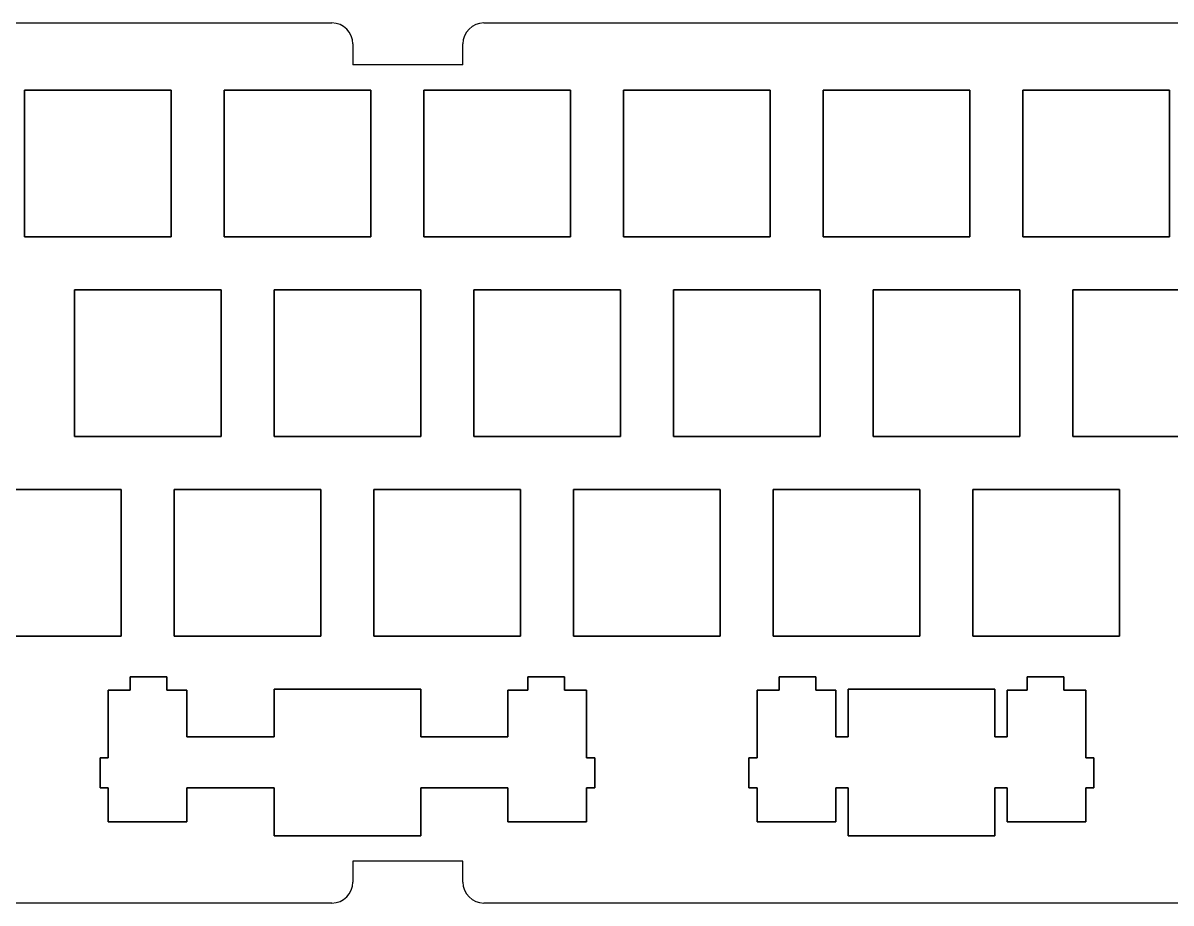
# Model space of a CAD drawing. Header units: millimetres. Extents: x -2 to 307, y -83 to 1.
# Drawn here: x 66.5 to 176.1, y -82.6 to 1.4 of the extents above; entities that cross this region are included whole.
import ezdxf

# ---------------------------------------------------------------- set-up
doc = ezdxf.new("R2010")
doc.units = ezdxf.units.MM
doc.layers.add('Body', color=7, linetype='CONTINUOUS')

msp = doc.modelspace()

# ---------------------------------------------------------------- linework, layer by layer
at = {"layer": 'Body'}
for p, q in [((12.506, 1.35), (96.006, 1.35)), ((12.506, 1.35, 1.5), (96.006, 1.35, 1.5)), ((12.506, 1.35), (96.006, 1.35)), ((12.506, 1.35, 1.5), (96.006, 1.35, 1.5)), ((96.006, 1.35), (96.006, 1.35, 1.5)), ((96.006, 1.35), (96.006, 1.35, 1.5)), ((110.506, 1.35), (194.006, 1.35)), ((110.506, 1.35, 1.5), (194.006, 1.35, 1.5)), ((110.506, 1.35), (110.506, 1.35, 1.5)), ((110.506, 1.35), (194.006, 1.35)), ((110.506, 1.35, 1.5), (194.006, 1.35, 1.5)), ((110.506, 1.35), (110.506, 1.35, 1.5)), ((98.006, -0.65), (98.006, -2.65)), ((98.006, -0.65, 1.5), (98.006, -2.65, 1.5)), ((98.006, -0.65), (98.006, -0.65, 1.5)), ((98.006, -0.65), (98.006, -2.65)), ((98.006, -0.65, 1.5), (98.006, -2.65, 1.5)), ((98.006, -0.65), (98.006, -0.65, 1.5)), ((108.506, -2.65), (108.506, -0.65)), ((108.506, -2.65, 1.5), (108.506, -0.65, 1.5)), ((108.506, -0.65), (108.506, -0.65, 1.5)), ((108.506, -0.65), (108.506, -0.65, 1.5)), ((108.506, -2.65), (108.506, -0.65)), ((108.506, -2.65, 1.5), (108.506, -0.65, 1.5)), ((108.506, -2.65), (98.006, -2.65)), ((108.506, -2.65, 1.5), (98.006, -2.65, 1.5)), ((98.006, -2.65), (98.006, -2.65, 1.5)), ((108.506, -2.65), (98.006, -2.65)), ((108.506, -2.65, 1.5), (98.006, -2.65, 1.5)), ((98.006, -2.65), (98.006, -2.65, 1.5)), ((108.506, -2.65), (108.506, -2.65, 1.5)), ((108.506, -2.65), (108.506, -2.65, 1.5)), ((66.675, -19.05), (66.675, -5.05)), ((66.675, -5.05), (80.675, -5.05)), ((80.675, -5.05, 1.5), (66.675, -5.05, 1.5)), ((66.675, -5.05, 1.5), (66.675, -19.05, 1.5)), ((66.675, -19.05), (66.675, -5.05)), ((66.675, -5.05), (66.675, -5.05, 1.5)), ((66.675, -5.05, 1.5), (66.675, -19.05, 1.5)), ((66.675, -5.05), (80.675, -5.05)), ((80.675, -5.05, 1.5), (66.675, -5.05, 1.5)), ((66.675, -5.05), (66.675, -5.05, 1.5)), ((80.675, -5.05), (80.675, -19.05)), ((80.675, -19.05, 1.5), (80.675, -5.05, 1.5)), ((80.675, -5.05), (80.675, -5.05, 1.5)), ((80.675, -5.05), (80.675, -19.05)), ((80.675, -19.05, 1.5), (80.675, -5.05, 1.5)), ((80.675, -5.05), (80.675, -5.05, 1.5)), ((85.725, -19.05), (85.725, -5.05)), ((85.725, -5.05), (99.725, -5.05)), ((99.725, -5.05, 1.5), (85.725, -5.05, 1.5)), ((85.725, -5.05, 1.5), (85.725, -19.05, 1.5)), ((85.725, -19.05), (85.725, -5.05)), ((85.725, -5.05), (85.725, -5.05, 1.5)), ((85.725, -5.05, 1.5), (85.725, -19.05, 1.5)), ((85.725, -5.05), (99.725, -5.05)), ((99.725, -5.05, 1.5), (85.725, -5.05, 1.5)), ((85.725, -5.05), (85.725, -5.05, 1.5)), ((99.725, -5.05), (99.725, -19.05)), ((99.725, -19.05, 1.5), (99.725, -5.05, 1.5)), ((99.725, -5.05), (99.725, -5.05, 1.5)), ((99.725, -5.05), (99.725, -19.05)), ((99.725, -19.05, 1.5), (99.725, -5.05, 1.5)), ((99.725, -5.05), (99.725, -5.05, 1.5)), ((104.775, -19.05), (104.775, -5.05)), ((104.775, -5.05), (118.775, -5.05)), ((118.775, -5.05, 1.5), (104.775, -5.05, 1.5)), ((104.775, -5.05, 1.5), (104.775, -19.05, 1.5)), ((104.775, -19.05), (104.775, -5.05)), ((104.775, -5.05), (104.775, -5.05, 1.5)), ((104.775, -5.05, 1.5), (104.775, -19.05, 1.5)), ((104.775, -5.05), (118.775, -5.05)), ((118.775, -5.05, 1.5), (104.775, -5.05, 1.5)), ((104.775, -5.05), (104.775, -5.05, 1.5)), ((118.775, -5.05), (118.775, -19.05)), ((118.775, -19.05, 1.5), (118.775, -5.05, 1.5)), ((118.775, -5.05), (118.775, -5.05, 1.5)), ((118.775, -5.05), (118.775, -19.05)), ((118.775, -19.05, 1.5), (118.775, -5.05, 1.5)), ((118.775, -5.05), (118.775, -5.05, 1.5)), ((123.825, -19.05), (123.825, -5.05)), ((123.825, -5.05), (137.825, -5.05)), ((137.825, -5.05, 1.5), (123.825, -5.05, 1.5)), ((123.825, -5.05, 1.5), (123.825, -19.05, 1.5)), ((123.825, -19.05), (123.825, -5.05)), ((123.825, -5.05), (123.825, -5.05, 1.5)), ((123.825, -5.05, 1.5), (123.825, -19.05, 1.5)), ((123.825, -5.05), (137.825, -5.05)), ((137.825, -5.05, 1.5), (123.825, -5.05, 1.5)), ((123.825, -5.05), (123.825, -5.05, 1.5)), ((137.825, -5.05), (137.825, -19.05)), ((137.825, -19.05, 1.5), (137.825, -5.05, 1.5)), ((137.825, -5.05), (137.825, -5.05, 1.5)), ((137.825, -5.05), (137.825, -19.05)), ((137.825, -19.05, 1.5), (137.825, -5.05, 1.5)), ((137.825, -5.05), (137.825, -5.05, 1.5)), ((142.875, -19.05), (142.875, -5.05)), ((142.875, -5.05), (156.875, -5.05)), ((156.875, -5.05, 1.5), (142.875, -5.05, 1.5)), ((142.875, -5.05, 1.5), (142.875, -19.05, 1.5)), ((142.875, -19.05), (142.875, -5.05)), ((142.875, -5.05), (142.875, -5.05, 1.5)), ((142.875, -5.05, 1.5), (142.875, -19.05, 1.5)), ((142.875, -5.05), (156.875, -5.05)), ((156.875, -5.05, 1.5), (142.875, -5.05, 1.5)), ((142.875, -5.05), (142.875, -5.05, 1.5)), ((156.875, -5.05), (156.875, -19.05)), ((156.875, -19.05, 1.5), (156.875, -5.05, 1.5)), ((156.875, -5.05), (156.875, -5.05, 1.5)), ((156.875, -5.05), (156.875, -19.05)), ((156.875, -19.05, 1.5), (156.875, -5.05, 1.5)), ((156.875, -5.05), (156.875, -5.05, 1.5)), ((161.925, -19.05), (161.925, -5.05)), ((161.925, -5.05), (175.925, -5.05)), ((175.925, -5.05, 1.5), (161.925, -5.05, 1.5)), ((161.925, -5.05, 1.5), (161.925, -19.05, 1.5)), ((161.925, -19.05), (161.925, -5.05)), ((161.925, -5.05), (161.925, -5.05, 1.5)), ((161.925, -5.05, 1.5), (161.925, -19.05, 1.5)), ((161.925, -5.05), (175.925, -5.05)), ((175.925, -5.05, 1.5), (161.925, -5.05, 1.5)), ((161.925, -5.05), (161.925, -5.05, 1.5)), ((175.925, -5.05), (175.925, -19.05)), ((175.925, -19.05, 1.5), (175.925, -5.05, 1.5)), ((175.925, -5.05), (175.925, -5.05, 1.5)), ((175.925, -5.05), (175.925, -19.05)), ((175.925, -19.05, 1.5), (175.925, -5.05, 1.5)), ((175.925, -5.05), (175.925, -5.05, 1.5)), ((80.675, -19.05), (66.675, -19.05)), ((66.675, -19.05, 1.5), (80.675, -19.05, 1.5)), ((66.675, -19.05), (66.675, -19.05, 1.5)), ((80.675, -19.05), (66.675, -19.05)), ((66.675, -19.05), (66.675, -19.05, 1.5)), ((66.675, -19.05, 1.5), (80.675, -19.05, 1.5)), ((80.675, -19.05), (80.675, -19.05, 1.5)), ((80.675, -19.05), (80.675, -19.05, 1.5)), ((99.725, -19.05), (85.725, -19.05)), ((85.725, -19.05, 1.5), (99.725, -19.05, 1.5)), ((85.725, -19.05), (85.725, -19.05, 1.5)), ((99.725, -19.05), (85.725, -19.05)), ((85.725, -19.05), (85.725, -19.05, 1.5)), ((85.725, -19.05, 1.5), (99.725, -19.05, 1.5)), ((99.725, -19.05), (99.725, -19.05, 1.5)), ((99.725, -19.05), (99.725, -19.05, 1.5)), ((118.775, -19.05), (104.775, -19.05)), ((104.775, -19.05, 1.5), (118.775, -19.05, 1.5)), ((104.775, -19.05), (104.775, -19.05, 1.5)), ((118.775, -19.05), (104.775, -19.05)), ((104.775, -19.05), (104.775, -19.05, 1.5)), ((104.775, -19.05, 1.5), (118.775, -19.05, 1.5)), ((118.775, -19.05), (118.775, -19.05, 1.5)), ((118.775, -19.05), (118.775, -19.05, 1.5)), ((137.825, -19.05), (123.825, -19.05)), ((123.825, -19.05, 1.5), (137.825, -19.05, 1.5)), ((123.825, -19.05), (123.825, -19.05, 1.5)), ((137.825, -19.05), (123.825, -19.05)), ((123.825, -19.05), (123.825, -19.05, 1.5)), ((123.825, -19.05, 1.5), (137.825, -19.05, 1.5)), ((137.825, -19.05), (137.825, -19.05, 1.5)), ((137.825, -19.05), (137.825, -19.05, 1.5)), ((156.875, -19.05), (142.875, -19.05)), ((142.875, -19.05, 1.5), (156.875, -19.05, 1.5)), ((142.875, -19.05), (142.875, -19.05, 1.5)), ((156.875, -19.05), (142.875, -19.05)), ((142.875, -19.05), (142.875, -19.05, 1.5)), ((142.875, -19.05, 1.5), (156.875, -19.05, 1.5)), ((156.875, -19.05), (156.875, -19.05, 1.5)), ((156.875, -19.05), (156.875, -19.05, 1.5)), ((175.925, -19.05), (161.925, -19.05)), ((161.925, -19.05, 1.5), (175.925, -19.05, 1.5)), ((161.925, -19.05), (161.925, -19.05, 1.5)), ((175.925, -19.05), (161.925, -19.05)), ((161.925, -19.05), (161.925, -19.05, 1.5)), ((161.925, -19.05, 1.5), (175.925, -19.05, 1.5)), ((175.925, -19.05), (175.925, -19.05, 1.5)), ((175.925, -19.05), (175.925, -19.05, 1.5)), ((71.4375, -38.1), (71.4375, -24.1)), ((71.4375, -24.1), (85.4375, -24.1)), ((85.4375, -24.1, 1.5), (71.4375, -24.1, 1.5)), ((71.4375, -24.1, 1.5), (71.4375, -38.1, 1.5)), ((71.4375, -38.1), (71.4375, -24.1)), ((71.4375, -24.1), (71.4375, -24.1, 1.5)), ((71.4375, -24.1, 1.5), (71.4375, -38.1, 1.5)), ((71.4375, -24.1), (85.4375, -24.1)), ((85.4375, -24.1, 1.5), (71.4375, -24.1, 1.5)), ((71.4375, -24.1), (71.4375, -24.1, 1.5)), ((85.4375, -24.1), (85.4375, -38.1)), ((85.4375, -38.1, 1.5), (85.4375, -24.1, 1.5)), ((85.4375, -24.1), (85.4375, -24.1, 1.5)), ((85.4375, -24.1), (85.4375, -38.1)), ((85.4375, -38.1, 1.5), (85.4375, -24.1, 1.5)), ((85.4375, -24.1), (85.4375, -24.1, 1.5)), ((90.4875, -38.1), (90.4875, -24.1)), ((90.4875, -24.1), (104.487, -24.1)), ((104.487, -24.1, 1.5), (90.4875, -24.1, 1.5)), ((90.4875, -24.1, 1.5), (90.4875, -38.1, 1.5)), ((90.4875, -38.1), (90.4875, -24.1)), ((90.4875, -24.1), (90.4875, -24.1, 1.5)), ((90.4875, -24.1, 1.5), (90.4875, -38.1, 1.5)), ((90.4875, -24.1), (104.487, -24.1)), ((104.487, -24.1, 1.5), (90.4875, -24.1, 1.5)), ((90.4875, -24.1), (90.4875, -24.1, 1.5)), ((104.487, -24.1), (104.487, -38.1)), ((104.487, -38.1, 1.5), (104.487, -24.1, 1.5)), ((104.487, -24.1), (104.487, -24.1, 1.5)), ((104.487, -24.1), (104.487, -38.1)), ((104.487, -38.1, 1.5), (104.487, -24.1, 1.5)), ((104.487, -24.1), (104.487, -24.1, 1.5)), ((109.537, -38.1), (109.537, -24.1)), ((109.537, -24.1), (123.537, -24.1)), ((123.537, -24.1, 1.5), (109.537, -24.1, 1.5)), ((109.537, -24.1, 1.5), (109.537, -38.1, 1.5)), ((109.537, -38.1), (109.537, -24.1)), ((109.537, -24.1), (109.537, -24.1, 1.5)), ((109.537, -24.1, 1.5), (109.537, -38.1, 1.5)), ((109.537, -24.1), (123.537, -24.1)), ((123.537, -24.1, 1.5), (109.537, -24.1, 1.5)), ((109.537, -24.1), (109.537, -24.1, 1.5)), ((123.537, -24.1), (123.537, -38.1)), ((123.537, -38.1, 1.5), (123.537, -24.1, 1.5)), ((123.537, -24.1), (123.537, -24.1, 1.5)), ((123.537, -24.1), (123.537, -38.1)), ((123.537, -38.1, 1.5), (123.537, -24.1, 1.5)), ((123.537, -24.1), (123.537, -24.1, 1.5)), ((128.588, -38.1), (128.588, -24.1)), ((128.588, -24.1), (142.588, -24.1)), ((142.588, -24.1, 1.5), (128.588, -24.1, 1.5)), ((128.588, -24.1, 1.5), (128.588, -38.1, 1.5)), ((128.588, -38.1), (128.588, -24.1)), ((128.588, -24.1), (128.588, -24.1, 1.5)), ((128.588, -24.1, 1.5), (128.588, -38.1, 1.5)), ((128.588, -24.1), (142.588, -24.1)), ((142.588, -24.1, 1.5), (128.588, -24.1, 1.5)), ((128.588, -24.1), (128.588, -24.1, 1.5)), ((142.588, -24.1), (142.588, -38.1)), ((142.588, -38.1, 1.5), (142.588, -24.1, 1.5)), ((142.588, -24.1), (142.588, -24.1, 1.5)), ((142.588, -24.1), (142.588, -38.1)), ((142.588, -38.1, 1.5), (142.588, -24.1, 1.5)), ((142.588, -24.1), (142.588, -24.1, 1.5)), ((147.637, -38.1), (147.637, -24.1)), ((147.637, -24.1), (161.638, -24.1)), ((161.638, -24.1, 1.5), (147.637, -24.1, 1.5)), ((147.637, -24.1, 1.5), (147.637, -38.1, 1.5)), ((147.637, -38.1), (147.637, -24.1)), ((147.637, -24.1), (147.637, -24.1, 1.5)), ((147.637, -24.1, 1.5), (147.637, -38.1, 1.5)), ((147.637, -24.1), (161.638, -24.1)), ((161.638, -24.1, 1.5), (147.637, -24.1, 1.5)), ((147.637, -24.1), (147.637, -24.1, 1.5)), ((161.638, -24.1), (161.638, -38.1)), ((161.638, -38.1, 1.5), (161.638, -24.1, 1.5)), ((161.638, -24.1), (161.638, -24.1, 1.5)), ((161.638, -24.1), (161.638, -38.1)), ((161.638, -38.1, 1.5), (161.638, -24.1, 1.5)), ((161.638, -24.1), (161.638, -24.1, 1.5)), ((166.688, -38.1), (166.688, -24.1)), ((166.688, -24.1), (180.688, -24.1)), ((180.688, -24.1, 1.5), (166.688, -24.1, 1.5)), ((166.688, -24.1, 1.5), (166.688, -38.1, 1.5)), ((166.688, -38.1), (166.688, -24.1)), ((166.688, -24.1), (166.688, -24.1, 1.5)), ((166.688, -24.1, 1.5), (166.688, -38.1, 1.5)), ((166.688, -24.1), (180.688, -24.1)), ((180.688, -24.1, 1.5), (166.688, -24.1, 1.5)), ((166.688, -24.1), (166.688, -24.1, 1.5)), ((85.4375, -38.1), (71.4375, -38.1)), ((71.4375, -38.1, 1.5), (85.4375, -38.1, 1.5)), ((71.4375, -38.1), (71.4375, -38.1, 1.5)), ((85.4375, -38.1), (71.4375, -38.1)), ((71.4375, -38.1), (71.4375, -38.1, 1.5)), ((71.4375, -38.1, 1.5), (85.4375, -38.1, 1.5)), ((85.4375, -38.1), (85.4375, -38.1, 1.5)), ((85.4375, -38.1), (85.4375, -38.1, 1.5)), ((104.487, -38.1), (90.4875, -38.1)), ((90.4875, -38.1, 1.5), (104.487, -38.1, 1.5)), ((90.4875, -38.1), (90.4875, -38.1, 1.5)), ((104.487, -38.1), (90.4875, -38.1)), ((90.4875, -38.1), (90.4875, -38.1, 1.5)), ((90.4875, -38.1, 1.5), (104.487, -38.1, 1.5)), ((104.487, -38.1), (104.487, -38.1, 1.5)), ((104.487, -38.1), (104.487, -38.1, 1.5)), ((123.537, -38.1), (109.537, -38.1)), ((109.537, -38.1, 1.5), (123.537, -38.1, 1.5)), ((109.537, -38.1), (109.537, -38.1, 1.5)), ((123.537, -38.1), (109.537, -38.1)), ((109.537, -38.1), (109.537, -38.1, 1.5)), ((109.537, -38.1, 1.5), (123.537, -38.1, 1.5)), ((123.537, -38.1), (123.537, -38.1, 1.5)), ((123.537, -38.1), (123.537, -38.1, 1.5)), ((142.588, -38.1), (128.588, -38.1)), ((128.588, -38.1, 1.5), (142.588, -38.1, 1.5)), ((128.588, -38.1), (128.588, -38.1, 1.5)), ((142.588, -38.1), (128.588, -38.1)), ((128.588, -38.1), (128.588, -38.1, 1.5)), ((128.588, -38.1, 1.5), (142.588, -38.1, 1.5)), ((142.588, -38.1), (142.588, -38.1, 1.5)), ((142.588, -38.1), (142.588, -38.1, 1.5)), ((161.638, -38.1), (147.637, -38.1)), ((147.637, -38.1, 1.5), (161.638, -38.1, 1.5)), ((147.637, -38.1), (147.637, -38.1, 1.5)), ((161.638, -38.1), (147.637, -38.1)), ((147.637, -38.1), (147.637, -38.1, 1.5)), ((147.637, -38.1, 1.5), (161.638, -38.1, 1.5)), ((161.638, -38.1), (161.638, -38.1, 1.5)), ((161.638, -38.1), (161.638, -38.1, 1.5)), ((180.688, -38.1), (166.688, -38.1)), ((166.688, -38.1, 1.5), (180.688, -38.1, 1.5)), ((166.688, -38.1), (166.688, -38.1, 1.5)), ((180.688, -38.1), (166.688, -38.1)), ((166.688, -38.1), (166.688, -38.1, 1.5)), ((166.688, -38.1, 1.5), (180.688, -38.1, 1.5)), ((61.9125, -43.15), (75.9125, -43.15)), ((75.9125, -43.15, 1.5), (61.9125, -43.15, 1.5)), ((61.9125, -43.15), (75.9125, -43.15)), ((75.9125, -43.15, 1.5), (61.9125, -43.15, 1.5)), ((75.9125, -43.15), (75.9125, -57.15)), ((75.9125, -57.15, 1.5), (75.9125, -43.15, 1.5)), ((75.9125, -43.15), (75.9125, -43.15, 1.5)), ((75.9125, -43.15), (75.9125, -57.15)), ((75.9125, -57.15, 1.5), (75.9125, -43.15, 1.5)), ((75.9125, -43.15), (75.9125, -43.15, 1.5)), ((80.9625, -57.15), (80.9625, -43.15)), ((80.9625, -43.15), (94.9625, -43.15)), ((94.9625, -43.15, 1.5), (80.9625, -43.15, 1.5)), ((80.9625, -43.15, 1.5), (80.9625, -57.15, 1.5)), ((80.9625, -57.15), (80.9625, -43.15)), ((80.9625, -43.15), (80.9625, -43.15, 1.5)), ((80.9625, -43.15, 1.5), (80.9625, -57.15, 1.5)), ((80.9625, -43.15), (94.9625, -43.15)), ((94.9625, -43.15, 1.5), (80.9625, -43.15, 1.5)), ((80.9625, -43.15), (80.9625, -43.15, 1.5)), ((94.9625, -43.15), (94.9625, -57.15)), ((94.9625, -57.15, 1.5), (94.9625, -43.15, 1.5)), ((94.9625, -43.15), (94.9625, -43.15, 1.5)), ((94.9625, -43.15), (94.9625, -57.15)), ((94.9625, -57.15, 1.5), (94.9625, -43.15, 1.5)), ((94.9625, -43.15), (94.9625, -43.15, 1.5)), ((100.012, -57.15), (100.012, -43.15)), ((100.012, -43.15), (114.013, -43.15)), ((114.013, -43.15, 1.5), (100.012, -43.15, 1.5)), ((100.012, -43.15, 1.5), (100.012, -57.15, 1.5)), ((100.012, -57.15), (100.012, -43.15)), ((100.012, -43.15), (100.012, -43.15, 1.5)), ((100.012, -43.15, 1.5), (100.012, -57.15, 1.5)), ((100.012, -43.15), (114.013, -43.15)), ((114.013, -43.15, 1.5), (100.012, -43.15, 1.5)), ((100.012, -43.15), (100.012, -43.15, 1.5)), ((114.013, -43.15), (114.013, -57.15)), ((114.013, -57.15, 1.5), (114.013, -43.15, 1.5)), ((114.013, -43.15), (114.013, -43.15, 1.5)), ((114.013, -43.15), (114.013, -57.15)), ((114.013, -57.15, 1.5), (114.013, -43.15, 1.5)), ((114.013, -43.15), (114.013, -43.15, 1.5)), ((119.062, -57.15), (119.062, -43.15)), ((119.062, -43.15), (133.062, -43.15)), ((133.062, -43.15, 1.5), (119.062, -43.15, 1.5)), ((119.062, -43.15, 1.5), (119.062, -57.15, 1.5)), ((119.062, -57.15), (119.062, -43.15)), ((119.062, -43.15), (119.062, -43.15, 1.5)), ((119.062, -43.15, 1.5), (119.062, -57.15, 1.5)), ((119.062, -43.15), (133.062, -43.15)), ((133.062, -43.15, 1.5), (119.062, -43.15, 1.5)), ((119.062, -43.15), (119.062, -43.15, 1.5)), ((133.062, -43.15), (133.062, -57.15)), ((133.062, -57.15, 1.5), (133.062, -43.15, 1.5)), ((133.062, -43.15), (133.062, -43.15, 1.5)), ((133.062, -43.15), (133.062, -57.15)), ((133.062, -57.15, 1.5), (133.062, -43.15, 1.5)), ((133.062, -43.15), (133.062, -43.15, 1.5)), ((138.113, -57.15), (138.113, -43.15)), ((138.113, -43.15), (152.113, -43.15)), ((152.113, -43.15, 1.5), (138.113, -43.15, 1.5)), ((138.113, -43.15, 1.5), (138.113, -57.15, 1.5)), ((138.113, -57.15), (138.113, -43.15)), ((138.113, -43.15), (138.113, -43.15, 1.5)), ((138.113, -43.15, 1.5), (138.113, -57.15, 1.5)), ((138.113, -43.15), (152.113, -43.15)), ((152.113, -43.15, 1.5), (138.113, -43.15, 1.5)), ((138.113, -43.15), (138.113, -43.15, 1.5)), ((152.113, -43.15), (152.113, -57.15)), ((152.113, -57.15, 1.5), (152.113, -43.15, 1.5)), ((152.113, -43.15), (152.113, -43.15, 1.5)), ((152.113, -43.15), (152.113, -57.15)), ((152.113, -57.15, 1.5), (152.113, -43.15, 1.5)), ((152.113, -43.15), (152.113, -43.15, 1.5)), ((157.162, -57.15), (157.162, -43.15)), ((157.162, -43.15), (171.163, -43.15)), ((171.163, -43.15, 1.5), (157.162, -43.15, 1.5)), ((157.162, -43.15, 1.5), (157.162, -57.15, 1.5)), ((157.162, -57.15), (157.162, -43.15)), ((157.162, -43.15), (157.162, -43.15, 1.5)), ((157.162, -43.15, 1.5), (157.162, -57.15, 1.5)), ((157.162, -43.15), (171.163, -43.15)), ((171.163, -43.15, 1.5), (157.162, -43.15, 1.5)), ((157.162, -43.15), (157.162, -43.15, 1.5)), ((171.163, -43.15), (171.163, -57.15)), ((171.163, -57.15, 1.5), (171.163, -43.15, 1.5)), ((171.163, -43.15), (171.163, -43.15, 1.5)), ((171.163, -43.15), (171.163, -57.15)), ((171.163, -57.15, 1.5), (171.163, -43.15, 1.5)), ((171.163, -43.15), (171.163, -43.15, 1.5)), ((75.9125, -57.15), (61.9125, -57.15)), ((61.9125, -57.15, 1.5), (75.9125, -57.15, 1.5)), ((75.9125, -57.15), (61.9125, -57.15)), ((61.9125, -57.15, 1.5), (75.9125, -57.15, 1.5)), ((75.9125, -57.15), (75.9125, -57.15, 1.5)), ((75.9125, -57.15), (75.9125, -57.15, 1.5)), ((94.9625, -57.15), (80.9625, -57.15)), ((80.9625, -57.15, 1.5), (94.9625, -57.15, 1.5)), ((80.9625, -57.15), (80.9625, -57.15, 1.5)), ((94.9625, -57.15), (80.9625, -57.15)), ((80.9625, -57.15), (80.9625, -57.15, 1.5)), ((80.9625, -57.15, 1.5), (94.9625, -57.15, 1.5)), ((94.9625, -57.15), (94.9625, -57.15, 1.5)), ((94.9625, -57.15), (94.9625, -57.15, 1.5)), ((114.013, -57.15), (100.012, -57.15)), ((100.012, -57.15, 1.5), (114.013, -57.15, 1.5)), ((100.012, -57.15), (100.012, -57.15, 1.5)), ((114.013, -57.15), (100.012, -57.15)), ((100.012, -57.15), (100.012, -57.15, 1.5)), ((100.012, -57.15, 1.5), (114.013, -57.15, 1.5)), ((114.013, -57.15), (114.013, -57.15, 1.5)), ((114.013, -57.15), (114.013, -57.15, 1.5)), ((133.062, -57.15), (119.062, -57.15)), ((119.062, -57.15, 1.5), (133.062, -57.15, 1.5)), ((119.062, -57.15), (119.062, -57.15, 1.5)), ((133.062, -57.15), (119.062, -57.15)), ((119.062, -57.15), (119.062, -57.15, 1.5)), ((119.062, -57.15, 1.5), (133.062, -57.15, 1.5)), ((133.062, -57.15), (133.062, -57.15, 1.5)), ((133.062, -57.15), (133.062, -57.15, 1.5)), ((152.113, -57.15), (138.113, -57.15)), ((138.113, -57.15, 1.5), (152.113, -57.15, 1.5)), ((138.113, -57.15), (138.113, -57.15, 1.5)), ((152.113, -57.15), (138.113, -57.15)), ((138.113, -57.15), (138.113, -57.15, 1.5)), ((138.113, -57.15, 1.5), (152.113, -57.15, 1.5)), ((152.113, -57.15), (152.113, -57.15, 1.5)), ((152.113, -57.15), (152.113, -57.15, 1.5)), ((171.163, -57.15), (157.162, -57.15)), ((157.162, -57.15, 1.5), (171.163, -57.15, 1.5)), ((157.162, -57.15), (157.162, -57.15, 1.5)), ((171.163, -57.15), (157.162, -57.15)), ((157.162, -57.15), (157.162, -57.15, 1.5)), ((157.162, -57.15, 1.5), (171.163, -57.15, 1.5)), ((171.163, -57.15), (171.163, -57.15, 1.5)), ((171.163, -57.15), (171.163, -57.15, 1.5)), ((76.7715, -61.0235), (76.7715, -62.2935)), ((80.264, -61.0235), (76.7715, -61.0235)), ((76.7715, -62.2935, 1.5), (76.7715, -61.0235, 1.5)), ((76.7715, -61.0235, 1.5), (80.264, -61.0235, 1.5)), ((76.7715, -61.0235), (76.7715, -62.2935)), ((76.7715, -62.2935, 1.5), (76.7715, -61.0235, 1.5)), ((76.7715, -61.0235), (76.7715, -61.0235, 1.5)), ((80.264, -61.0235), (76.7715, -61.0235)), ((76.7715, -61.0235), (76.7715, -61.0235, 1.5)), ((76.7715, -61.0235, 1.5), (80.264, -61.0235, 1.5)), ((80.264, -62.2935), (80.264, -61.0235)), ((80.264, -61.0235, 1.5), (80.264, -62.2935, 1.5)), ((80.264, -61.0235), (80.264, -61.0235, 1.5)), ((80.264, -62.2935), (80.264, -61.0235)), ((80.264, -61.0235), (80.264, -61.0235, 1.5)), ((80.264, -61.0235, 1.5), (80.264, -62.2935, 1.5)), ((114.711, -61.0235), (114.711, -62.2935)), ((118.203, -61.0235), (114.711, -61.0235)), ((114.711, -62.2935, 1.5), (114.711, -61.0235, 1.5)), ((114.711, -61.0235, 1.5), (118.203, -61.0235, 1.5)), ((114.711, -61.0235), (114.711, -62.2935)), ((114.711, -62.2935, 1.5), (114.711, -61.0235, 1.5)), ((114.711, -61.0235), (114.711, -61.0235, 1.5)), ((118.203, -61.0235), (114.711, -61.0235)), ((114.711, -61.0235), (114.711, -61.0235, 1.5)), ((114.711, -61.0235, 1.5), (118.203, -61.0235, 1.5)), ((118.203, -62.2935), (118.203, -61.0235)), ((118.203, -61.0235, 1.5), (118.203, -62.2935, 1.5)), ((118.203, -61.0235), (118.203, -61.0235, 1.5)), ((118.203, -62.2935), (118.203, -61.0235)), ((118.203, -61.0235), (118.203, -61.0235, 1.5)), ((118.203, -61.0235, 1.5), (118.203, -62.2935, 1.5)), ((138.684, -61.0235), (138.684, -62.2935)), ((142.176, -61.0235), (138.684, -61.0235)), ((138.684, -62.2935, 1.5), (138.684, -61.0235, 1.5)), ((138.684, -61.0235, 1.5), (142.176, -61.0235, 1.5)), ((138.684, -61.0235), (138.684, -62.2935)), ((138.684, -62.2935, 1.5), (138.684, -61.0235, 1.5)), ((138.684, -61.0235), (138.684, -61.0235, 1.5)), ((142.176, -61.0235), (138.684, -61.0235)), ((138.684, -61.0235), (138.684, -61.0235, 1.5)), ((138.684, -61.0235, 1.5), (142.176, -61.0235, 1.5)), ((142.176, -62.2935), (142.176, -61.0235)), ((142.176, -61.0235, 1.5), (142.176, -62.2935, 1.5)), ((142.176, -61.0235), (142.176, -61.0235, 1.5)), ((142.176, -62.2935), (142.176, -61.0235)), ((142.176, -61.0235), (142.176, -61.0235, 1.5)), ((142.176, -61.0235, 1.5), (142.176, -62.2935, 1.5)), ((162.336, -61.0235), (162.336, -62.2935)), ((165.828, -61.0235), (162.336, -61.0235)), ((162.336, -62.2935, 1.5), (162.336, -61.0235, 1.5)), ((162.336, -61.0235, 1.5), (165.828, -61.0235, 1.5)), ((162.336, -61.0235), (162.336, -62.2935)), ((162.336, -62.2935, 1.5), (162.336, -61.0235, 1.5)), ((162.336, -61.0235), (162.336, -61.0235, 1.5)), ((165.828, -61.0235), (162.336, -61.0235)), ((162.336, -61.0235), (162.336, -61.0235, 1.5)), ((162.336, -61.0235, 1.5), (165.828, -61.0235, 1.5)), ((165.828, -62.2935), (165.828, -61.0235)), ((165.828, -61.0235, 1.5), (165.828, -62.2935, 1.5)), ((165.828, -61.0235), (165.828, -61.0235, 1.5)), ((165.828, -62.2935), (165.828, -61.0235)), ((165.828, -61.0235), (165.828, -61.0235, 1.5)), ((165.828, -61.0235, 1.5), (165.828, -62.2935, 1.5)), ((74.676, -62.2935), (74.676, -68.7546)), ((76.7715, -62.2935), (74.676, -62.2935)), ((74.676, -68.7546, 1.5), (74.676, -62.2935, 1.5)), ((74.676, -62.2935, 1.5), (76.7715, -62.2935, 1.5)), ((74.676, -62.2935), (74.676, -68.7546)), ((74.676, -68.7546, 1.5), (74.676, -62.2935, 1.5)), ((74.676, -62.2935), (74.676, -62.2935, 1.5)), ((76.7715, -62.2935), (74.676, -62.2935)), ((74.676, -62.2935), (74.676, -62.2935, 1.5)), ((74.676, -62.2935, 1.5), (76.7715, -62.2935, 1.5)), ((76.7715, -62.2935), (76.7715, -62.2935, 1.5)), ((76.7715, -62.2935), (76.7715, -62.2935, 1.5)), ((82.169, -62.2935), (80.264, -62.2935)), ((80.264, -62.2935, 1.5), (82.169, -62.2935, 1.5)), ((80.264, -62.2935), (80.264, -62.2935, 1.5)), ((82.169, -62.2935), (80.264, -62.2935)), ((80.264, -62.2935), (80.264, -62.2935, 1.5)), ((80.264, -62.2935, 1.5), (82.169, -62.2935, 1.5)), ((82.169, -66.7385), (82.169, -62.2935)), ((82.169, -62.2935, 1.5), (82.169, -66.7385, 1.5)), ((82.169, -62.2935), (82.169, -62.2935, 1.5)), ((82.169, -66.7385), (82.169, -62.2935)), ((82.169, -62.2935), (82.169, -62.2935, 1.5)), ((82.169, -62.2935, 1.5), (82.169, -66.7385, 1.5)), ((90.4875, -62.2), (90.4875, -66.7385)), ((104.487, -62.2), (90.4875, -62.2)), ((90.4875, -66.7385, 1.5), (90.4875, -62.2, 1.5)), ((90.4875, -62.2, 1.5), (104.487, -62.2, 1.5)), ((90.4875, -62.2), (90.4875, -66.7385)), ((90.4875, -66.7385, 1.5), (90.4875, -62.2, 1.5)), ((90.4875, -62.2), (90.4875, -62.2, 1.5)), ((104.487, -62.2), (90.4875, -62.2)), ((90.4875, -62.2), (90.4875, -62.2, 1.5)), ((90.4875, -62.2, 1.5), (104.487, -62.2, 1.5)), ((104.487, -66.7385), (104.487, -62.2)), ((104.487, -62.2, 1.5), (104.487, -66.7385, 1.5)), ((104.487, -62.2), (104.487, -62.2, 1.5)), ((104.487, -66.7385), (104.487, -62.2)), ((104.487, -62.2), (104.487, -62.2, 1.5)), ((104.487, -62.2, 1.5), (104.487, -66.7385, 1.5)), ((112.806, -62.2935), (112.806, -66.7385)), ((114.711, -62.2935), (112.806, -62.2935)), ((112.806, -66.7385, 1.5), (112.806, -62.2935, 1.5)), ((112.806, -62.2935, 1.5), (114.711, -62.2935, 1.5)), ((112.806, -62.2935), (112.806, -66.7385)), ((112.806, -66.7385, 1.5), (112.806, -62.2935, 1.5)), ((112.806, -62.2935), (112.806, -62.2935, 1.5)), ((114.711, -62.2935), (112.806, -62.2935)), ((112.806, -62.2935), (112.806, -62.2935, 1.5)), ((112.806, -62.2935, 1.5), (114.711, -62.2935, 1.5)), ((114.711, -62.2935), (114.711, -62.2935, 1.5)), ((114.711, -62.2935), (114.711, -62.2935, 1.5)), ((120.299, -62.2935), (118.203, -62.2935)), ((118.203, -62.2935, 1.5), (120.299, -62.2935, 1.5)), ((118.203, -62.2935), (118.203, -62.2935, 1.5)), ((120.299, -62.2935), (118.203, -62.2935)), ((118.203, -62.2935), (118.203, -62.2935, 1.5)), ((118.203, -62.2935, 1.5), (120.299, -62.2935, 1.5)), ((120.299, -68.7546), (120.299, -62.2935)), ((120.299, -62.2935, 1.5), (120.299, -68.7546, 1.5)), ((120.299, -68.7546), (120.299, -62.2935)), ((120.299, -62.2935), (120.299, -62.2935, 1.5)), ((120.299, -62.2935, 1.5), (120.299, -68.7546, 1.5)), ((120.299, -62.2935), (120.299, -62.2935, 1.5)), ((136.588, -62.2935), (136.588, -68.7546)), ((138.684, -62.2935), (136.588, -62.2935)), ((136.588, -68.7546, 1.5), (136.588, -62.2935, 1.5)), ((136.588, -62.2935, 1.5), (138.684, -62.2935, 1.5)), ((136.588, -62.2935), (136.588, -68.7546)), ((136.588, -68.7546, 1.5), (136.588, -62.2935, 1.5)), ((136.588, -62.2935), (136.588, -62.2935, 1.5)), ((138.684, -62.2935), (136.588, -62.2935)), ((136.588, -62.2935), (136.588, -62.2935, 1.5)), ((136.588, -62.2935, 1.5), (138.684, -62.2935, 1.5)), ((138.684, -62.2935), (138.684, -62.2935, 1.5)), ((138.684, -62.2935), (138.684, -62.2935, 1.5)), ((144.081, -62.2935), (142.176, -62.2935)), ((142.176, -62.2935, 1.5), (144.081, -62.2935, 1.5)), ((142.176, -62.2935), (142.176, -62.2935, 1.5)), ((144.081, -62.2935), (142.176, -62.2935)), ((142.176, -62.2935), (142.176, -62.2935, 1.5)), ((142.176, -62.2935, 1.5), (144.081, -62.2935, 1.5)), ((144.081, -66.7385), (144.081, -62.2935)), ((144.081, -62.2935, 1.5), (144.081, -66.7385, 1.5)), ((144.081, -62.2935), (144.081, -62.2935, 1.5)), ((144.081, -66.7385), (144.081, -62.2935)), ((144.081, -62.2935), (144.081, -62.2935, 1.5)), ((144.081, -62.2935, 1.5), (144.081, -66.7385, 1.5)), ((145.256, -62.2), (145.256, -66.7385)), ((159.256, -62.2), (145.256, -62.2)), ((145.256, -66.7385, 1.5), (145.256, -62.2, 1.5)), ((145.256, -62.2, 1.5), (159.256, -62.2, 1.5)), ((145.256, -62.2), (145.256, -66.7385)), ((145.256, -66.7385, 1.5), (145.256, -62.2, 1.5)), ((145.256, -62.2), (145.256, -62.2, 1.5)), ((159.256, -62.2), (145.256, -62.2)), ((145.256, -62.2), (145.256, -62.2, 1.5)), ((145.256, -62.2, 1.5), (159.256, -62.2, 1.5)), ((159.256, -66.7385), (159.256, -62.2)), ((159.256, -62.2, 1.5), (159.256, -66.7385, 1.5)), ((159.256, -62.2), (159.256, -62.2, 1.5)), ((159.256, -66.7385), (159.256, -62.2)), ((159.256, -62.2), (159.256, -62.2, 1.5)), ((159.256, -62.2, 1.5), (159.256, -66.7385, 1.5)), ((160.431, -62.2935), (160.431, -66.7385)), ((162.336, -62.2935), (160.431, -62.2935)), ((160.431, -66.7385, 1.5), (160.431, -62.2935, 1.5)), ((160.431, -62.2935, 1.5), (162.336, -62.2935, 1.5)), ((160.431, -62.2935), (160.431, -66.7385)), ((160.431, -66.7385, 1.5), (160.431, -62.2935, 1.5)), ((160.431, -62.2935), (160.431, -62.2935, 1.5)), ((162.336, -62.2935), (160.431, -62.2935)), ((160.431, -62.2935), (160.431, -62.2935, 1.5)), ((160.431, -62.2935, 1.5), (162.336, -62.2935, 1.5)), ((162.336, -62.2935), (162.336, -62.2935, 1.5)), ((162.336, -62.2935), (162.336, -62.2935, 1.5)), ((167.924, -62.2935), (165.828, -62.2935)), ((165.828, -62.2935, 1.5), (167.924, -62.2935, 1.5)), ((165.828, -62.2935), (165.828, -62.2935, 1.5)), ((167.924, -62.2935), (165.828, -62.2935)), ((165.828, -62.2935), (165.828, -62.2935, 1.5)), ((165.828, -62.2935, 1.5), (167.924, -62.2935, 1.5)), ((167.924, -68.7546), (167.924, -62.2935)), ((167.924, -62.2935, 1.5), (167.924, -68.7546, 1.5)), ((167.924, -68.7546), (167.924, -62.2935)), ((167.924, -62.2935), (167.924, -62.2935, 1.5)), ((167.924, -62.2935, 1.5), (167.924, -68.7546, 1.5)), ((167.924, -62.2935), (167.924, -62.2935, 1.5)), ((90.4875, -66.7385), (82.169, -66.7385)), ((82.169, -66.7385, 1.5), (90.4875, -66.7385, 1.5)), ((82.169, -66.7385), (82.169, -66.7385, 1.5)), ((90.4875, -66.7385), (82.169, -66.7385)), ((82.169, -66.7385), (82.169, -66.7385, 1.5)), ((82.169, -66.7385, 1.5), (90.4875, -66.7385, 1.5)), ((90.4875, -66.7385), (90.4875, -66.7385, 1.5)), ((90.4875, -66.7385), (90.4875, -66.7385, 1.5)), ((112.806, -66.7385), (104.487, -66.7385)), ((104.487, -66.7385, 1.5), (112.806, -66.7385, 1.5)), ((104.487, -66.7385), (104.487, -66.7385, 1.5)), ((112.806, -66.7385), (104.487, -66.7385)), ((104.487, -66.7385), (104.487, -66.7385, 1.5)), ((104.487, -66.7385, 1.5), (112.806, -66.7385, 1.5)), ((112.806, -66.7385), (112.806, -66.7385, 1.5)), ((112.806, -66.7385), (112.806, -66.7385, 1.5)), ((145.256, -66.7385), (144.081, -66.7385)), ((144.081, -66.7385, 1.5), (145.256, -66.7385, 1.5)), ((144.081, -66.7385), (144.081, -66.7385, 1.5)), ((145.256, -66.7385), (144.081, -66.7385)), ((144.081, -66.7385), (144.081, -66.7385, 1.5)), ((144.081, -66.7385, 1.5), (145.256, -66.7385, 1.5)), ((145.256, -66.7385), (145.256, -66.7385, 1.5)), ((145.256, -66.7385), (145.256, -66.7385, 1.5)), ((160.431, -66.7385), (159.256, -66.7385)), ((159.256, -66.7385, 1.5), (160.431, -66.7385, 1.5)), ((159.256, -66.7385), (159.256, -66.7385, 1.5)), ((160.431, -66.7385), (159.256, -66.7385)), ((159.256, -66.7385), (159.256, -66.7385, 1.5)), ((159.256, -66.7385, 1.5), (160.431, -66.7385, 1.5)), ((160.431, -66.7385), (160.431, -66.7385, 1.5)), ((160.431, -66.7385), (160.431, -66.7385, 1.5)), ((74.676, -68.7546), (73.8822, -68.7546)), ((73.8822, -68.7546), (73.8822, -71.6121)), ((73.8822, -71.6121, 1.5), (73.8822, -68.7546, 1.5)), ((73.8822, -68.7546, 1.5), (74.676, -68.7546, 1.5)), ((74.676, -68.7546), (73.8822, -68.7546)), ((73.8822, -68.7546), (73.8822, -68.7546, 1.5)), ((73.8822, -68.7546, 1.5), (74.676, -68.7546, 1.5)), ((73.8822, -68.7546), (73.8822, -71.6121)), ((73.8822, -71.6121, 1.5), (73.8822, -68.7546, 1.5)), ((73.8822, -68.7546), (73.8822, -68.7546, 1.5)), ((74.676, -68.7546), (74.676, -68.7546, 1.5)), ((74.676, -68.7546), (74.676, -68.7546, 1.5)), ((121.093, -68.7546), (120.299, -68.7546)), ((120.299, -68.7546, 1.5), (121.093, -68.7546, 1.5)), ((121.093, -68.7546), (120.299, -68.7546)), ((120.299, -68.7546), (120.299, -68.7546, 1.5)), ((120.299, -68.7546, 1.5), (121.093, -68.7546, 1.5)), ((120.299, -68.7546), (120.299, -68.7546, 1.5)), ((121.093, -71.6121), (121.093, -68.7546)), ((121.093, -68.7546, 1.5), (121.093, -71.6121, 1.5)), ((121.093, -71.6121), (121.093, -68.7546)), ((121.093, -68.7546), (121.093, -68.7546, 1.5)), ((121.093, -68.7546, 1.5), (121.093, -71.6121, 1.5)), ((121.093, -68.7546), (121.093, -68.7546, 1.5)), ((136.588, -68.7546), (135.794, -68.7546)), ((135.794, -68.7546), (135.794, -71.6121)), ((135.794, -71.6121, 1.5), (135.794, -68.7546, 1.5)), ((135.794, -68.7546, 1.5), (136.588, -68.7546, 1.5)), ((136.588, -68.7546), (135.794, -68.7546)), ((135.794, -68.7546), (135.794, -68.7546, 1.5)), ((135.794, -68.7546, 1.5), (136.588, -68.7546, 1.5)), ((135.794, -68.7546), (135.794, -71.6121)), ((135.794, -71.6121, 1.5), (135.794, -68.7546, 1.5)), ((135.794, -68.7546), (135.794, -68.7546, 1.5)), ((136.588, -68.7546), (136.588, -68.7546, 1.5)), ((136.588, -68.7546), (136.588, -68.7546, 1.5)), ((168.718, -68.7546), (167.924, -68.7546)), ((167.924, -68.7546, 1.5), (168.718, -68.7546, 1.5)), ((168.718, -68.7546), (167.924, -68.7546)), ((167.924, -68.7546), (167.924, -68.7546, 1.5)), ((167.924, -68.7546, 1.5), (168.718, -68.7546, 1.5)), ((167.924, -68.7546), (167.924, -68.7546, 1.5)), ((168.718, -71.6121), (168.718, -68.7546)), ((168.718, -68.7546, 1.5), (168.718, -71.6121, 1.5)), ((168.718, -71.6121), (168.718, -68.7546)), ((168.718, -68.7546), (168.718, -68.7546, 1.5)), ((168.718, -68.7546, 1.5), (168.718, -71.6121, 1.5)), ((168.718, -68.7546), (168.718, -68.7546, 1.5)), ((73.8822, -71.6121), (74.676, -71.6121)), ((74.676, -71.6121, 1.5), (73.8822, -71.6121, 1.5)), ((73.8822, -71.6121), (73.8822, -71.6121, 1.5)), ((73.8822, -71.6121), (74.676, -71.6121)), ((74.676, -71.6121, 1.5), (73.8822, -71.6121, 1.5)), ((73.8822, -71.6121), (73.8822, -71.6121, 1.5)), ((74.676, -71.6121), (74.676, -74.8665)), ((74.676, -74.8665, 1.5), (74.676, -71.6121, 1.5)), ((74.676, -71.6121), (74.676, -71.6121, 1.5)), ((74.676, -71.6121), (74.676, -74.8665)), ((74.676, -74.8665, 1.5), (74.676, -71.6121, 1.5)), ((74.676, -71.6121), (74.676, -71.6121, 1.5)), ((82.169, -74.8665), (82.169, -71.5962)), ((82.169, -71.5962), (90.4875, -71.5962)), ((82.169, -71.5962, 1.5), (82.169, -74.8665, 1.5)), ((90.4875, -71.5962, 1.5), (82.169, -71.5962, 1.5)), ((82.169, -74.8665), (82.169, -71.5962)), ((82.169, -71.5962), (82.169, -71.5962, 1.5)), ((82.169, -71.5962, 1.5), (82.169, -74.8665, 1.5)), ((82.169, -71.5962), (90.4875, -71.5962)), ((90.4875, -71.5962, 1.5), (82.169, -71.5962, 1.5)), ((82.169, -71.5962), (82.169, -71.5962, 1.5)), ((90.4875, -71.5962), (90.4875, -76.2)), ((90.4875, -76.2, 1.5), (90.4875, -71.5962, 1.5)), ((90.4875, -71.5962), (90.4875, -71.5962, 1.5)), ((90.4875, -71.5962), (90.4875, -76.2)), ((90.4875, -76.2, 1.5), (90.4875, -71.5962, 1.5)), ((90.4875, -71.5962), (90.4875, -71.5962, 1.5)), ((104.487, -76.2), (104.487, -71.5962)), ((104.487, -71.5962), (112.806, -71.5962)), ((104.487, -71.5962, 1.5), (104.487, -76.2, 1.5)), ((112.806, -71.5962, 1.5), (104.487, -71.5962, 1.5)), ((104.487, -76.2), (104.487, -71.5962)), ((104.487, -71.5962), (104.487, -71.5962, 1.5)), ((104.487, -71.5962, 1.5), (104.487, -76.2, 1.5)), ((104.487, -71.5962), (112.806, -71.5962)), ((112.806, -71.5962, 1.5), (104.487, -71.5962, 1.5)), ((104.487, -71.5962), (104.487, -71.5962, 1.5)), ((112.806, -71.5962), (112.806, -74.8665)), ((112.806, -74.8665, 1.5), (112.806, -71.5962, 1.5)), ((112.806, -71.5962), (112.806, -71.5962, 1.5)), ((112.806, -71.5962), (112.806, -74.8665)), ((112.806, -74.8665, 1.5), (112.806, -71.5962, 1.5)), ((112.806, -71.5962), (112.806, -71.5962, 1.5)), ((120.299, -74.8665), (120.299, -71.6121)), ((120.299, -71.6121), (121.093, -71.6121)), ((120.299, -71.6121, 1.5), (120.299, -74.8665, 1.5)), ((121.093, -71.6121, 1.5), (120.299, -71.6121, 1.5)), ((120.299, -74.8665), (120.299, -71.6121)), ((120.299, -71.6121), (120.299, -71.6121, 1.5)), ((120.299, -71.6121, 1.5), (120.299, -74.8665, 1.5)), ((120.299, -71.6121), (121.093, -71.6121)), ((121.093, -71.6121, 1.5), (120.299, -71.6121, 1.5)), ((120.299, -71.6121), (120.299, -71.6121, 1.5)), ((121.093, -71.6121), (121.093, -71.6121, 1.5)), ((121.093, -71.6121), (121.093, -71.6121, 1.5)), ((135.794, -71.6121), (136.588, -71.6121)), ((136.588, -71.6121, 1.5), (135.794, -71.6121, 1.5)), ((135.794, -71.6121), (135.794, -71.6121, 1.5)), ((135.794, -71.6121), (136.588, -71.6121)), ((136.588, -71.6121, 1.5), (135.794, -71.6121, 1.5)), ((135.794, -71.6121), (135.794, -71.6121, 1.5)), ((136.588, -71.6121), (136.588, -74.8665)), ((136.588, -74.8665, 1.5), (136.588, -71.6121, 1.5)), ((136.588, -71.6121), (136.588, -71.6121, 1.5)), ((136.588, -71.6121), (136.588, -74.8665)), ((136.588, -74.8665, 1.5), (136.588, -71.6121, 1.5)), ((136.588, -71.6121), (136.588, -71.6121, 1.5)), ((144.081, -74.8665), (144.081, -71.5962)), ((144.081, -71.5962), (145.256, -71.5962)), ((144.081, -71.5962, 1.5), (144.081, -74.8665, 1.5)), ((145.256, -71.5962, 1.5), (144.081, -71.5962, 1.5)), ((144.081, -74.8665), (144.081, -71.5962)), ((144.081, -71.5962), (144.081, -71.5962, 1.5)), ((144.081, -71.5962, 1.5), (144.081, -74.8665, 1.5)), ((144.081, -71.5962), (145.256, -71.5962)), ((145.256, -71.5962, 1.5), (144.081, -71.5962, 1.5)), ((144.081, -71.5962), (144.081, -71.5962, 1.5)), ((145.256, -71.5962), (145.256, -76.2)), ((145.256, -76.2, 1.5), (145.256, -71.5962, 1.5)), ((145.256, -71.5962), (145.256, -71.5962, 1.5)), ((145.256, -71.5962), (145.256, -76.2)), ((145.256, -76.2, 1.5), (145.256, -71.5962, 1.5)), ((145.256, -71.5962), (145.256, -71.5962, 1.5)), ((159.256, -76.2), (159.256, -71.5962)), ((159.256, -71.5962), (160.431, -71.5962)), ((159.256, -71.5962, 1.5), (159.256, -76.2, 1.5)), ((160.431, -71.5962, 1.5), (159.256, -71.5962, 1.5)), ((159.256, -76.2), (159.256, -71.5962)), ((159.256, -71.5962), (159.256, -71.5962, 1.5)), ((159.256, -71.5962, 1.5), (159.256, -76.2, 1.5)), ((159.256, -71.5962), (160.431, -71.5962)), ((160.431, -71.5962, 1.5), (159.256, -71.5962, 1.5)), ((159.256, -71.5962), (159.256, -71.5962, 1.5)), ((160.431, -71.5962), (160.431, -74.8665)), ((160.431, -74.8665, 1.5), (160.431, -71.5962, 1.5)), ((160.431, -71.5962), (160.431, -71.5962, 1.5)), ((160.431, -71.5962), (160.431, -74.8665)), ((160.431, -74.8665, 1.5), (160.431, -71.5962, 1.5)), ((160.431, -71.5962), (160.431, -71.5962, 1.5)), ((167.924, -74.8665), (167.924, -71.6121)), ((167.924, -71.6121), (168.718, -71.6121)), ((167.924, -71.6121, 1.5), (167.924, -74.8665, 1.5)), ((168.718, -71.6121, 1.5), (167.924, -71.6121, 1.5)), ((167.924, -74.8665), (167.924, -71.6121)), ((167.924, -71.6121), (167.924, -71.6121, 1.5)), ((167.924, -71.6121, 1.5), (167.924, -74.8665, 1.5)), ((167.924, -71.6121), (168.718, -71.6121)), ((168.718, -71.6121, 1.5), (167.924, -71.6121, 1.5)), ((167.924, -71.6121), (167.924, -71.6121, 1.5)), ((168.718, -71.6121), (168.718, -71.6121, 1.5)), ((168.718, -71.6121), (168.718, -71.6121, 1.5)), ((74.676, -74.8665), (82.169, -74.8665)), ((82.169, -74.8665, 1.5), (74.676, -74.8665, 1.5)), ((74.676, -74.8665), (74.676, -74.8665, 1.5)), ((74.676, -74.8665), (82.169, -74.8665)), ((82.169, -74.8665, 1.5), (74.676, -74.8665, 1.5)), ((74.676, -74.8665), (74.676, -74.8665, 1.5)), ((82.169, -74.8665), (82.169, -74.8665, 1.5)), ((82.169, -74.8665), (82.169, -74.8665, 1.5)), ((112.806, -74.8665), (120.299, -74.8665)), ((120.299, -74.8665, 1.5), (112.806, -74.8665, 1.5)), ((112.806, -74.8665), (112.806, -74.8665, 1.5)), ((112.806, -74.8665), (120.299, -74.8665)), ((120.299, -74.8665, 1.5), (112.806, -74.8665, 1.5)), ((112.806, -74.8665), (112.806, -74.8665, 1.5)), ((120.299, -74.8665), (120.299, -74.8665, 1.5)), ((120.299, -74.8665), (120.299, -74.8665, 1.5)), ((136.588, -74.8665), (144.081, -74.8665)), ((144.081, -74.8665, 1.5), (136.588, -74.8665, 1.5)), ((136.588, -74.8665), (136.588, -74.8665, 1.5)), ((136.588, -74.8665), (144.081, -74.8665)), ((144.081, -74.8665, 1.5), (136.588, -74.8665, 1.5)), ((136.588, -74.8665), (136.588, -74.8665, 1.5)), ((144.081, -74.8665), (144.081, -74.8665, 1.5)), ((144.081, -74.8665), (144.081, -74.8665, 1.5)), ((160.431, -74.8665), (167.924, -74.8665)), ((167.924, -74.8665, 1.5), (160.431, -74.8665, 1.5)), ((160.431, -74.8665), (160.431, -74.8665, 1.5)), ((160.431, -74.8665), (167.924, -74.8665)), ((167.924, -74.8665, 1.5), (160.431, -74.8665, 1.5)), ((160.431, -74.8665), (160.431, -74.8665, 1.5)), ((167.924, -74.8665), (167.924, -74.8665, 1.5)), ((167.924, -74.8665), (167.924, -74.8665, 1.5)), ((90.4875, -76.2), (104.487, -76.2)), ((104.487, -76.2, 1.5), (90.4875, -76.2, 1.5)), ((90.4875, -76.2), (90.4875, -76.2, 1.5)), ((90.4875, -76.2), (104.487, -76.2)), ((104.487, -76.2, 1.5), (90.4875, -76.2, 1.5)), ((90.4875, -76.2), (90.4875, -76.2, 1.5)), ((104.487, -76.2), (104.487, -76.2, 1.5)), ((104.487, -76.2), (104.487, -76.2, 1.5)), ((145.256, -76.2), (159.256, -76.2)), ((159.256, -76.2, 1.5), (145.256, -76.2, 1.5)), ((145.256, -76.2), (145.256, -76.2, 1.5)), ((145.256, -76.2), (159.256, -76.2)), ((159.256, -76.2, 1.5), (145.256, -76.2, 1.5)), ((145.256, -76.2), (145.256, -76.2, 1.5)), ((159.256, -76.2), (159.256, -76.2, 1.5)), ((159.256, -76.2), (159.256, -76.2, 1.5)), ((108.506, -78.6), (98.006, -78.6)), ((98.006, -78.6), (98.006, -80.6)), ((108.506, -78.6, 1.5), (98.006, -78.6, 1.5)), ((98.006, -78.6, 1.5), (98.006, -80.6, 1.5)), ((98.006, -78.6), (98.006, -78.6, 1.5)), ((108.506, -78.6), (98.006, -78.6)), ((108.506, -78.6, 1.5), (98.006, -78.6, 1.5)), ((98.006, -78.6), (98.006, -78.6, 1.5)), ((98.006, -78.6), (98.006, -80.6)), ((98.006, -78.6, 1.5), (98.006, -80.6, 1.5)), ((108.506, -80.6), (108.506, -78.6)), ((108.506, -80.6, 1.5), (108.506, -78.6, 1.5)), ((108.506, -78.6), (108.506, -78.6, 1.5)), ((108.506, -80.6), (108.506, -78.6)), ((108.506, -80.6, 1.5), (108.506, -78.6, 1.5)), ((108.506, -78.6), (108.506, -78.6, 1.5)), ((98.006, -80.6), (98.006, -80.6, 1.5)), ((98.006, -80.6), (98.006, -80.6, 1.5)), ((108.506, -80.6), (108.506, -80.6, 1.5)), ((108.506, -80.6), (108.506, -80.6, 1.5)), ((96.006, -82.6), (12.506, -82.6)), ((96.006, -82.6, 1.5), (12.506, -82.6, 1.5)), ((96.006, -82.6), (12.506, -82.6)), ((96.006, -82.6, 1.5), (12.506, -82.6, 1.5)), ((96.006, -82.6), (96.006, -82.6, 1.5)), ((96.006, -82.6), (96.006, -82.6, 1.5)), ((194.006, -82.6), (110.506, -82.6)), ((194.006, -82.6, 1.5), (110.506, -82.6, 1.5)), ((110.506, -82.6), (110.506, -82.6, 1.5)), ((194.006, -82.6), (110.506, -82.6)), ((194.006, -82.6, 1.5), (110.506, -82.6, 1.5)), ((110.506, -82.6), (110.506, -82.6, 1.5))]:
    msp.add_line(p, q, dxfattribs=at)
for centre, start, end in [((96.006, -0.65), 0, 90), ((96.006, -0.65, 1.5), 0, 90), ((96.006, -0.65), 0, 90), ((96.006, -0.65, 1.5), 0, 90), ((110.506, -0.65), 90, 180), ((110.506, -0.65, 1.5), 90, 180), ((110.506, -0.65), 90, 180), ((110.506, -0.65, 1.5), 90, 180), ((96.006, -80.6), -90, 0), ((96.006, -80.6, 1.5), -90, 0), ((96.006, -80.6), -90, 0), ((96.006, -80.6, 1.5), -90, 0), ((110.506, -80.6), 180, -90), ((110.506, -80.6, 1.5), 180, -90), ((110.506, -80.6), 180, -90), ((110.506, -80.6, 1.5), 180, -90)]:
    msp.add_arc(centre, 2, start, end, dxfattribs=at)

doc.saveas('drawing.dxf')
